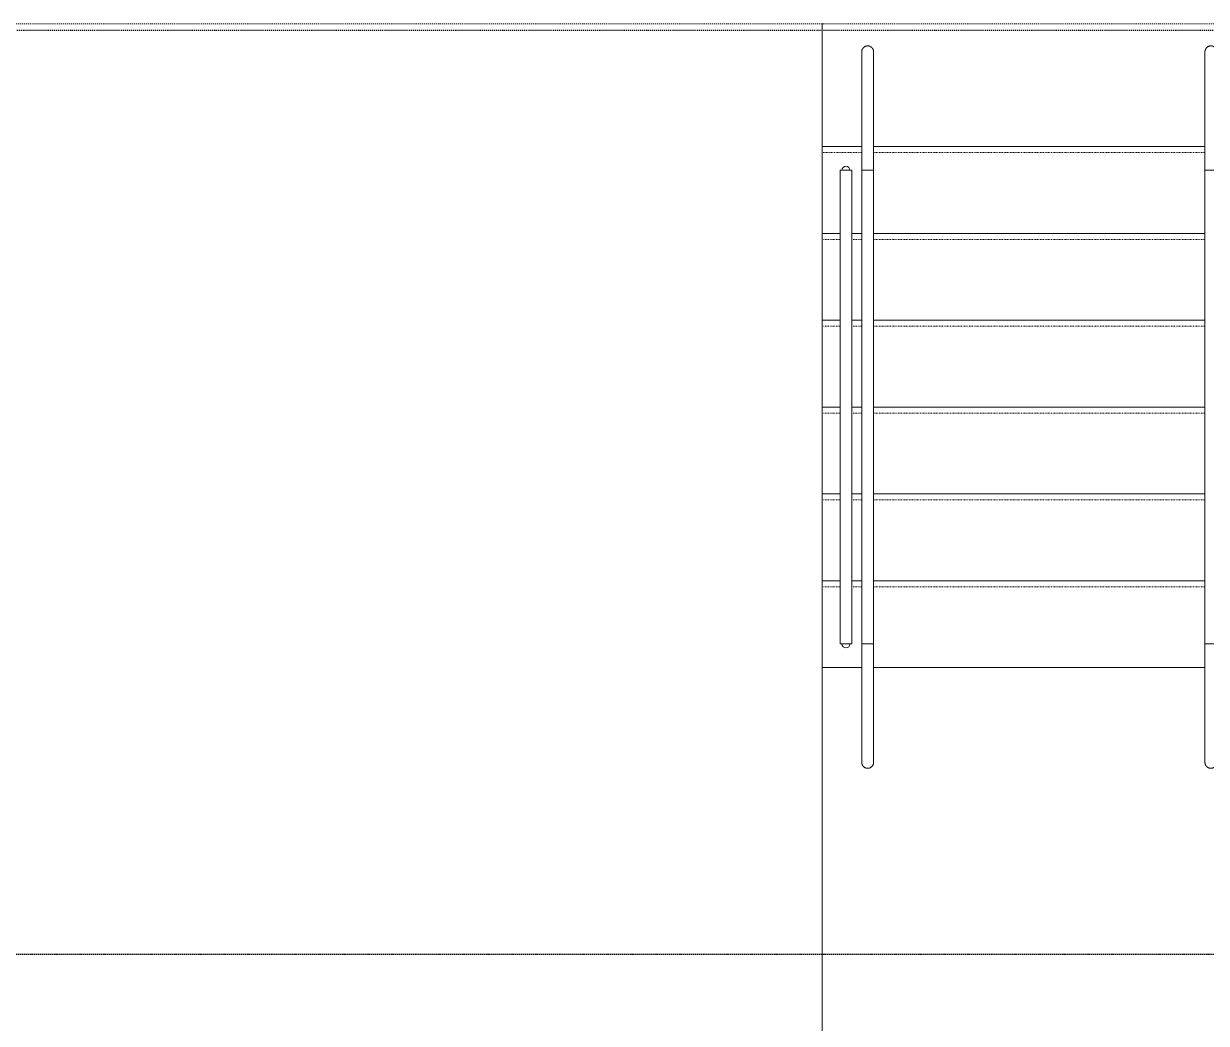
# Model space of a CAD drawing. Header units: inches. Extents: x -4058 to -1781, y 9814 to 12264.
# Drawn here: x -2462.2 to -2312.3, y 12114.1 to 12240.8 of the extents above; entities that cross this region are included whole.
import ezdxf

# ---------------------------------------------------------------- set-up
doc = ezdxf.new("R2010")
doc.units = ezdxf.units.IN
doc.header["$MEASUREMENT"] = 0
for name, pattern in [('Aligning Line 1_8_', [0.25, 0.125, -0.125]), ('Dash_2_', [0.25, 0.125, -0.125]), ('Overhead 1_16_', [0.101562, 0.0625, -0.039062])]:
    doc.linetypes.add(name, pattern=pattern)
for name, color, linetype, lineweight in [('0-1', 7, 'Continuous', 5), ('0-2', 7, 'Continuous', 9), ('A-FLOR-1', 7, 'Continuous', 9), ('A-FLOR-HRAL-1', 7, 'Continuous', 9), ('C-TOPO', 7, 'Continuous', 9), ('G-ANNO-SYMB', 111, 'Aligning Line 1_8_', 9), ('S-STRS-1', 7, 'Continuous', 9), ('S-STRS-2', 7, 'Overhead 1_16_', 9)]:
    doc.layers.add(name, color=color, linetype=linetype, lineweight=lineweight)
doc.layers.add('0-3', color=250, linetype='Dash_2_')

# ---------------------------------------------------------------- blocks, each defined once
blk = doc.blocks.new('Railing - 1_-2850776-UNIT PLANS - 1ST FLOOR')
at = {"layer": 'A-FLOR-HRAL-1'}
for p, q in [((2, 11), (2, 0)), ((3.5, 0), (3.5, 11))]:
    blk.add_line(p, q, dxfattribs=at)
at = {"layer": 'A-FLOR-HRAL-1', "flags": 128}
for points in [[(2, 15), (2, 15.03), (2, 15.06), (2.01, 15.09), (2.01, 15.12), (2.01, 15.15), (2.02, 15.18), (2.03, 15.21), (2.04, 15.24), (2.05, 15.26), (2.06, 15.29), (2.07, 15.32), (2.08, 15.35), (2.1, 15.37), (2.11, 15.4), (2.13, 15.42), (2.15, 15.45), (2.17, 15.47), (2.19, 15.49), (2.21, 15.52), (2.23, 15.54), (2.25, 15.56), (2.27, 15.58), (2.3, 15.6), (2.32, 15.61), (2.34, 15.63), (2.37, 15.65), (2.4, 15.66), (2.42, 15.68), (2.45, 15.69), (2.48, 15.7), (2.51, 15.71), (2.53, 15.72), (2.56, 15.73), (2.59, 15.73), (2.62, 15.74), (2.65, 15.74), (2.68, 15.75), (2.71, 15.75), (2.74, 15.75)], [(2, 15), (2, 15), (2, 14.99), (2, 14.97), (2, 14.95), (2, 14.92), (2, 14.89), (2, 14.84), (2, 14.8), (2, 14.74), (2, 14.68), (2, 14.62), (2, 14.55), (2, 14.47), (2, 14.39), (2, 14.3), (2, 14.21), (2, 14.11), (2, 14.01), (2, 13.9), (2, 13.79), (2, 13.67), (2, 13.55), (2, 13.42), (2, 13.29), (2, 13.16), (2, 13.02), (2, 12.89), (2, 12.74), (2, 12.6), (2, 12.45), (2, 12.3), (2, 12.15), (2, 11.99), (2, 11.84), (2, 11.68), (2, 11.52), (2, 11.36), (2, 11.2), (2, 11.04), (2, 11)], [(2, 14.5), (2, 14.53), (2, 14.6), (2, 14.67), (2, 14.73), (2, 14.78), (2, 14.83), (2, 14.87), (2, 14.91), (2, 14.94), (2, 14.97), (2, 14.98), (2, 14.99), (2, 15)], [(2.75, 15.75), (2.78, 15.75), (2.81, 15.75), (2.84, 15.74), (2.87, 15.74), (2.9, 15.74), (2.93, 15.73), (2.96, 15.72), (2.99, 15.71), (3.01, 15.7), (3.04, 15.69), (3.07, 15.68), (3.1, 15.67), (3.12, 15.65), (3.15, 15.64), (3.17, 15.62), (3.2, 15.6), (3.22, 15.58), (3.24, 15.56), (3.27, 15.54), (3.29, 15.52), (3.31, 15.5), (3.33, 15.48), (3.35, 15.45), (3.36, 15.43), (3.38, 15.41), (3.4, 15.38), (3.41, 15.35), (3.43, 15.33), (3.44, 15.3), (3.45, 15.27), (3.46, 15.24), (3.47, 15.22), (3.48, 15.19), (3.48, 15.16), (3.49, 15.13), (3.49, 15.1), (3.5, 15.07), (3.5, 15.04), (3.5, 15.01)], [(3.5, 11), (3.5, 11.16), (3.5, 11.32), (3.5, 11.48), (3.5, 11.64), (3.5, 11.79), (3.5, 11.95), (3.5, 12.11), (3.5, 12.26), (3.5, 12.41), (3.5, 12.56), (3.5, 12.7), (3.5, 12.85), (3.5, 12.99), (3.5, 13.12), (3.5, 13.26), (3.5, 13.39), (3.5, 13.52), (3.5, 13.64), (3.5, 13.76), (3.5, 13.87), (3.5, 13.98), (3.5, 14.08), (3.5, 14.18), (3.5, 14.28), (3.5, 14.37), (3.5, 14.45), (3.5, 14.53), (3.5, 14.6), (3.5, 14.67), (3.5, 14.73), (3.5, 14.78), (3.5, 14.83), (3.5, 14.87), (3.5, 14.91), (3.5, 14.94), (3.5, 14.97), (3.5, 14.98), (3.5, 14.99), (3.5, 15), (3.5, 15)], [(3.5, 15), (3.5, 14.99), (3.5, 14.97), (3.5, 14.95), (3.5, 14.92), (3.5, 14.89), (3.5, 14.84), (3.5, 14.8), (3.5, 14.74), (3.5, 14.68), (3.5, 14.62), (3.5, 14.55), (3.5, 14.52)], [(3.5, 14.07), (3.5, 14.01), (3.5, 13.9), (3.5, 13.79), (3.5, 13.67), (3.5, 13.55), (3.5, 13.42), (3.5, 13.29), (3.5, 13.16), (3.5, 13.02), (3.5, 12.89), (3.5, 12.74), (3.5, 12.6), (3.5, 12.45), (3.5, 12.3), (3.5, 12.15), (3.5, 11.99), (3.5, 11.84), (3.5, 11.68), (3.5, 11.52), (3.5, 11.36), (3.5, 11.2), (3.5, 11.04), (3.5, 11)], [(2, 11), (2, 11.16), (2, 11.32), (2, 11.48), (2, 11.64), (2, 11.79), (2, 11.95), (2, 12.11), (2, 12.26), (2, 12.41), (2, 12.56), (2, 12.7), (2, 12.85), (2, 12.94)]]:
    blk.add_lwpolyline(points, dxfattribs=at)
at = {"layer": 'A-FLOR-HRAL-1'}
blk.add_arc((0, 0), 0.5, 360, 180, dxfattribs=at)
blk = doc.blocks.new('Railing - 1_-2850778-UNIT PLANS - 1ST FLOOR')
at = {"layer": 'A-FLOR-HRAL-1'}
for p, q in [((2, 0), (2, -11)), ((3.5, -11), (3.5, 0))]:
    blk.add_line(p, q, dxfattribs=at)
at = {"layer": 'A-FLOR-HRAL-1', "flags": 128}
for points in [[(2, -12.94), (2, -12.89), (2, -12.74), (2, -12.6), (2, -12.45), (2, -12.3), (2, -12.15), (2, -11.99), (2, -11.84), (2, -11.68), (2, -11.52), (2, -11.36), (2, -11.2), (2, -11.04), (2, -11)], [(2, -11), (2, -11.16), (2, -11.32), (2, -11.48), (2, -11.64), (2, -11.79), (2, -11.95), (2, -12.11), (2, -12.26), (2, -12.41), (2, -12.56), (2, -12.7), (2, -12.85), (2, -12.99), (2, -13.12), (2, -13.26), (2, -13.39), (2, -13.52), (2, -13.64), (2, -13.76), (2, -13.87), (2, -13.98), (2, -14.08), (2, -14.18), (2, -14.28), (2, -14.37), (2, -14.45), (2, -14.53), (2, -14.6), (2, -14.67), (2, -14.73), (2, -14.78), (2, -14.83), (2, -14.87), (2, -14.91), (2, -14.94), (2, -14.97), (2, -14.98), (2, -14.99), (2, -15), (2, -15)], [(3.5, -11), (3.5, -11.16), (3.5, -11.32), (3.5, -11.48), (3.5, -11.64), (3.5, -11.79), (3.5, -11.95), (3.5, -12.11), (3.5, -12.26), (3.5, -12.41), (3.5, -12.56), (3.5, -12.7), (3.5, -12.85)], [(3.5, -15), (3.5, -15), (3.5, -14.99), (3.5, -14.97), (3.5, -14.95), (3.5, -14.92), (3.5, -14.89), (3.5, -14.84), (3.5, -14.8), (3.5, -14.74), (3.5, -14.68), (3.5, -14.62), (3.5, -14.55), (3.5, -14.47), (3.5, -14.39), (3.5, -14.3), (3.5, -14.21), (3.5, -14.11), (3.5, -14.01), (3.5, -13.9), (3.5, -13.79), (3.5, -13.67), (3.5, -13.55), (3.5, -13.42), (3.5, -13.29), (3.5, -13.16), (3.5, -13.02), (3.5, -12.89), (3.5, -12.74), (3.5, -12.6), (3.5, -12.45), (3.5, -12.3), (3.5, -12.15), (3.5, -11.99), (3.5, -11.84), (3.5, -11.68), (3.5, -11.52), (3.5, -11.36), (3.5, -11.2), (3.5, -11.04), (3.5, -11)], [(2, -15), (2, -14.99), (2, -14.97), (2, -14.95), (2, -14.92), (2, -14.89), (2, -14.84), (2, -14.8), (2, -14.74), (2, -14.68), (2, -14.62), (2, -14.55), (2, -14.5)], [(3.5, -13.54), (3.5, -13.64), (3.5, -13.76), (3.5, -13.87), (3.5, -13.98), (3.5, -14.08), (3.5, -14.18), (3.5, -14.28), (3.5, -14.37), (3.5, -14.45), (3.5, -14.53), (3.5, -14.6), (3.5, -14.67), (3.5, -14.73), (3.5, -14.78), (3.5, -14.83), (3.5, -14.87), (3.5, -14.91), (3.5, -14.94), (3.5, -14.97), (3.5, -14.98), (3.5, -14.99), (3.5, -15)], [(2.75, -15.75), (2.72, -15.75), (2.69, -15.75), (2.66, -15.74), (2.63, -15.74), (2.6, -15.74), (2.57, -15.73), (2.54, -15.72), (2.51, -15.71), (2.49, -15.7), (2.46, -15.69), (2.43, -15.68), (2.4, -15.67), (2.38, -15.65), (2.35, -15.64), (2.33, -15.62), (2.3, -15.6), (2.28, -15.58), (2.26, -15.56), (2.23, -15.54), (2.21, -15.52), (2.19, -15.5), (2.17, -15.48), (2.15, -15.45), (2.14, -15.43), (2.12, -15.41), (2.1, -15.38), (2.09, -15.35), (2.07, -15.33), (2.06, -15.3), (2.05, -15.27), (2.04, -15.24), (2.03, -15.22), (2.02, -15.19), (2.02, -15.16), (2.01, -15.13), (2.01, -15.1), (2, -15.07), (2, -15.04), (2, -15.01)], [(3.5, -15), (3.5, -15.03), (3.5, -15.06), (3.49, -15.09), (3.49, -15.12), (3.49, -15.15), (3.48, -15.18), (3.47, -15.21), (3.46, -15.24), (3.45, -15.26), (3.44, -15.29), (3.43, -15.32), (3.42, -15.35), (3.4, -15.37), (3.39, -15.4), (3.37, -15.42), (3.35, -15.45), (3.33, -15.47), (3.31, -15.49), (3.29, -15.52), (3.27, -15.54), (3.25, -15.56), (3.23, -15.58), (3.2, -15.6), (3.18, -15.61), (3.16, -15.63), (3.13, -15.65), (3.1, -15.66), (3.08, -15.68), (3.05, -15.69), (3.02, -15.7), (2.99, -15.71), (2.97, -15.72), (2.94, -15.73), (2.91, -15.73), (2.88, -15.74), (2.85, -15.74), (2.82, -15.75), (2.79, -15.75), (2.76, -15.75)]]:
    blk.add_lwpolyline(points, dxfattribs=at)
at = {"layer": 'A-FLOR-HRAL-1'}
blk.add_arc((0, 0), 0.5, 180, 360, dxfattribs=at)
blk = doc.blocks.new('Railing - Railing-2852121-UNIT PLANS - 1ST FLOOR')
at = {"layer": 'A-FLOR-HRAL-1'}
for p, q in [((-2358.7, 12222.19), (-2357.2, 12222.19)), ((-2358.7, 12222.19), (-2358.7, 12162.19)), ((-2357.2, 12222.19), (-2357.2, 12162.19)), ((-2355.95, 12222.19), (-2354.45, 12222.19)), ((-2355.95, 12222.19), (-2355.95, 12162.19)), ((-2354.45, 12222.19), (-2354.45, 12162.19)), ((-2357.2, 12162.19), (-2358.7, 12162.19)), ((-2354.45, 12162.19), (-2355.95, 12162.19))]:
    blk.add_line(p, q, dxfattribs=at)
for name, p in [('Railing - 1_-2850776-UNIT PLANS - 1ST FLOOR', (-2357.95, 12222.19)), ('Railing - 1_-2850778-UNIT PLANS - 1ST FLOOR', (-2357.95, 12162.19))]:
    blk.add_blockref(name, p)
blk = doc.blocks.new('Railing - Railing-2852128-UNIT PLANS - 1ST FLOOR')
at = {"layer": 'A-FLOR-HRAL-1'}
for p, q in [((-2312.45, 12222.19), (-2310.95, 12222.19)), ((-2312.45, 12222.19), (-2312.45, 12162.19)), ((-2310.95, 12222.19), (-2310.95, 12162.19)), ((-2309.7, 12222.19), (-2308.2, 12222.19)), ((-2309.7, 12222.19), (-2309.7, 12162.19)), ((-2308.2, 12222.19), (-2308.2, 12162.19)), ((-2310.95, 12162.19), (-2312.45, 12162.19)), ((-2308.2, 12162.19), (-2309.7, 12162.19))]:
    blk.add_line(p, q, dxfattribs=at)
at = {"extrusion": (0, 0, -1), "zscale": -1}
for name, p in [('Railing - 1_-2850776-UNIT PLANS - 1ST FLOOR', (2308.95, 12222.19)), ('Railing - 1_-2850778-UNIT PLANS - 1ST FLOOR', (2308.95, 12162.19))]:
    blk.add_blockref(name, p, dxfattribs=at)
blk = doc.blocks.new('CTR - 1st Phase - Shell_rvt-1-UNIT PLANS - 1ST FLOOR')
at = {"layer": 'A-FLOR-1'}
for p, q in [((-2360.95, 12159.19), (-2360.95, 12090.19)), ((-2355.95, 12159.19), (-2360.95, 12159.19)), ((-2312.45, 12159.19), (-2354.45, 12159.19))]:
    blk.add_line(p, q, dxfattribs=at)
at = {"layer": 'S-STRS-1'}
for p, q in [((-2355.95, 12225.19), (-2360.95, 12225.19)), ((-2360.95, 12225.19), (-2360.95, 12214.19)), ((-2312.45, 12225.19), (-2354.45, 12225.19)), ((-2360.95, 12214.19), (-2360.95, 12203.19)), ((-2358.7, 12214.19), (-2360.95, 12214.19)), ((-2355.95, 12214.19), (-2357.2, 12214.19)), ((-2312.45, 12214.19), (-2354.45, 12214.19)), ((-2360.95, 12203.19), (-2360.95, 12192.19)), ((-2358.7, 12203.19), (-2360.95, 12203.19)), ((-2355.95, 12203.19), (-2357.2, 12203.19)), ((-2312.45, 12203.19), (-2354.45, 12203.19)), ((-2360.95, 12192.19), (-2360.95, 12181.19)), ((-2358.7, 12192.19), (-2360.95, 12192.19)), ((-2355.95, 12192.19), (-2357.2, 12192.19)), ((-2312.45, 12192.19), (-2354.45, 12192.19)), ((-2360.95, 12181.19), (-2360.95, 12170.19)), ((-2358.7, 12181.19), (-2360.95, 12181.19)), ((-2355.95, 12181.19), (-2357.2, 12181.19)), ((-2312.45, 12181.19), (-2354.45, 12181.19)), ((-2360.95, 12170.19), (-2360.95, 12159.19)), ((-2358.7, 12170.19), (-2360.95, 12170.19)), ((-2355.95, 12170.19), (-2357.2, 12170.19)), ((-2312.45, 12170.19), (-2354.45, 12170.19)), ((-2355.95, 12159.19), (-2360.95, 12159.19)), ((-2312.45, 12159.19), (-2354.45, 12159.19))]:
    blk.add_line(p, q, dxfattribs=at)
at = {"layer": 'S-STRS-2'}
for p, q in [((-2355.95, 12224.44), (-2360.95, 12224.44)), ((-2312.45, 12224.44), (-2354.45, 12224.44)), ((-2358.7, 12213.44), (-2360.95, 12213.44)), ((-2355.95, 12213.44), (-2357.2, 12213.44)), ((-2312.45, 12213.44), (-2354.45, 12213.44)), ((-2358.7, 12202.44), (-2360.95, 12202.44)), ((-2355.95, 12202.44), (-2357.2, 12202.44)), ((-2312.45, 12202.44), (-2354.45, 12202.44)), ((-2358.7, 12191.44), (-2360.95, 12191.44)), ((-2355.95, 12191.44), (-2357.2, 12191.44)), ((-2312.45, 12191.44), (-2354.45, 12191.44)), ((-2358.7, 12180.44), (-2360.95, 12180.44)), ((-2355.95, 12180.44), (-2357.2, 12180.44)), ((-2312.45, 12180.44), (-2354.45, 12180.44)), ((-2358.7, 12169.44), (-2360.95, 12169.44)), ((-2355.95, 12169.44), (-2357.2, 12169.44)), ((-2312.45, 12169.44), (-2354.45, 12169.44))]:
    blk.add_line(p, q, dxfattribs=at)
at = {"layer": '0-2'}
for name in ['Railing - Railing-2852121-UNIT PLANS - 1ST FLOOR', 'Railing - Railing-2852128-UNIT PLANS - 1ST FLOOR']:
    blk.add_blockref(name, (0, 0), dxfattribs=at)
blk = doc.blocks.new('CTR  - Topography_rvt-1-UNIT PLANS - 1ST FLOOR')
at = {"layer": 'C-TOPO'}
for p, q in [((-2360.95, 12240.76), (-2360.95, 12226.84)), ((-2360.95, 12240.76), (-2360.95, 12226.84)), ((-2360.95, 12226.84), (-2360.95, 12225.19)), ((-2360.95, 12226.84), (-2360.95, 12225.19))]:
    blk.add_line(p, q, dxfattribs=at)

msp = doc.modelspace()

# ---------------------------------------------------------------- linework, layer by layer
at = {"layer": '0-3'}
msp.add_line((-2528.78672, 12239.91511), (-2092.28015, 12239.91511), dxfattribs=at)
at = {"layer": 'G-ANNO-SYMB'}
msp.add_line((-1813.52288, 12240.74859), (-4009.5295, 12240.74859), dxfattribs=at)

# ---------------------------------------------------------------- block references
at = {"layer": '0-1'}
msp.add_blockref('CTR - 1st Phase - Shell_rvt-1-UNIT PLANS - 1ST FLOOR', (0, 0), dxfattribs=at)

# ---------------------------------------------------------------- next in the draw order: linework, layer by layer
at = {"layer": '0-3'}
msp.add_line((-3043.10454, 12122.87596), (-1939.7738, 12122.87596), dxfattribs=at)
at = {"layer": 'G-ANNO-SYMB'}
msp.add_line((-1939.7738, 12122.87596), (-3043.10454, 12122.87596), dxfattribs=at)

# ---------------------------------------------------------------- next in the draw order: block references
at = {"layer": '0-1'}
msp.add_blockref('CTR  - Topography_rvt-1-UNIT PLANS - 1ST FLOOR', (0, 0), dxfattribs=at)

doc.saveas('drawing.dxf')
